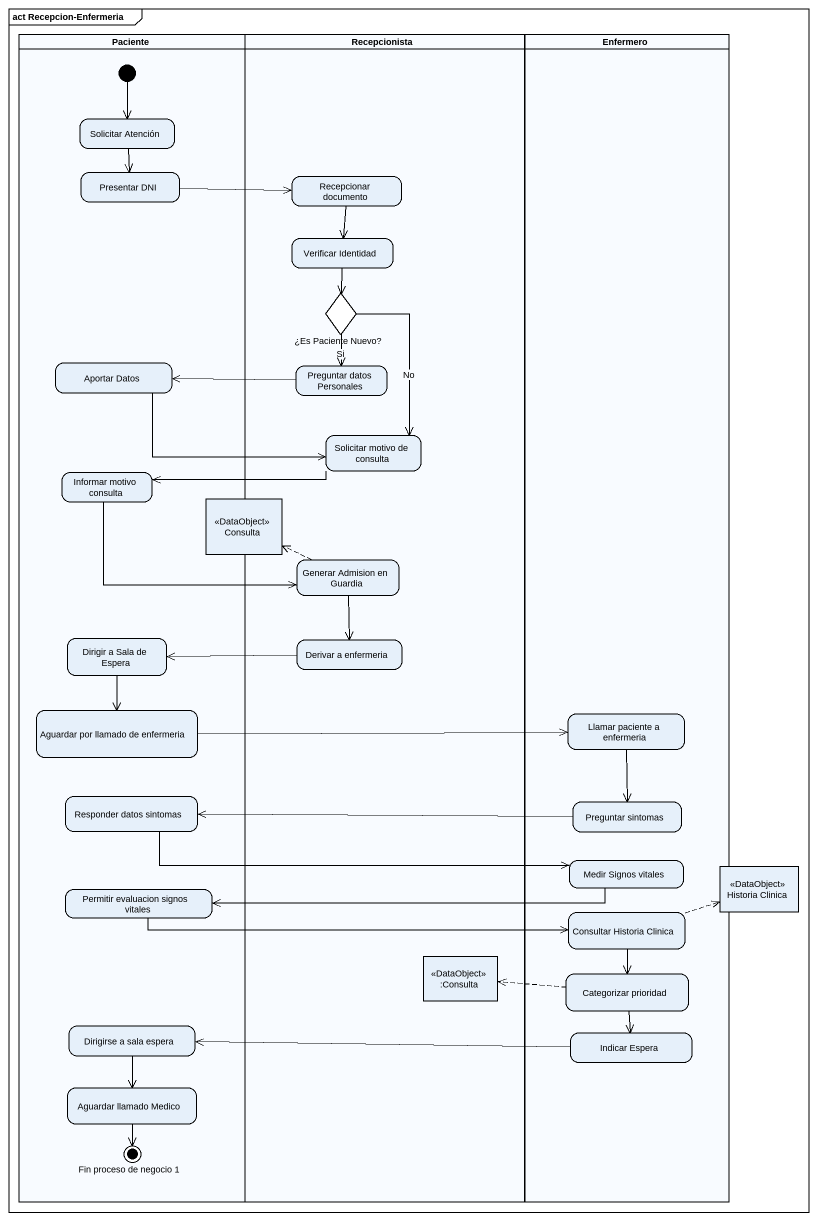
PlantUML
@startuml
mainframe act Recepcion-Enfermeria
hide empty description
state Paciente <<partition>> {
  state "Solicitar Atención" as Solicitar_Atención
  state "Presentar DNI" as Presentar_DNI
  state "Aportar Datos" as Aportar_Datos
  state "Informar motivo consulta" as Informar_motivo_consulta
  state "Dirigir a Sala de Espera" as Dirigir_a_Sala_de_Espera
  state "Aguardar por llamado de enfermeria" as Aguardar_por_llamado_de
  state "Responder datos sintomas" as Responder_datos_sintomas
  state "Permitir evaluacion signos vitales" as Permitir_evaluacion_signos
  state "Dirigirse a sala espera" as Dirigirse_a_sala_espera
  state "Aguardar llamado Medico" as Aguardar_llamado_Medico
  state "Fin proceso de negocio 1" as Fin_proceso_de_negocio_1 <<end>>
  [*] --> Solicitar_Atención
}
state Recepcionista <<partition>> {
  state "Recepcionar documento" as Recepcionar_documento
  state "Verificar Identidad" as Verificar_Identidad
  state "¿Es Paciente Nuevo?" as Es_Paciente_Nuevo <<choice>> #40E0D0
  state "Preguntar datos Personales" as Preguntar_datos_Personales
  state "Solicitar motivo de consulta" as Solicitar_motivo_de_consulta
  state "Generar Admision en Guardia" as Generar_Admision_en_Guardia
  state "Derivar a enfermeria" as Derivar_a_enfermeria
  state ":Consulta" as Consulta_2 <<DataObject>>
}
state Enfermero <<partition>> {
  state "Llamar paciente a enfermeria" as Llamar_paciente_a_enfermeria
  state "Preguntar sintomas" as Preguntar_sintomas
  state "Medir Signos vitales" as Medir_Signos_vitales
  state "Consultar Historia Clinica" as Consultar_Historia_Clinica
  state "Categorizar prioridad" as Categorizar_prioridad
  state "Indicar Espera" as Indicar_Espera
}
state Consulta <<DataObject>>
state "Historia Clinica" as Historia_Clinica <<DataObject>>
Solicitar_Atención --> Presentar_DNI
Presentar_DNI -right-> Recepcionar_documento
Recepcionar_documento --> Verificar_Identidad
Verificar_Identidad --> Es_Paciente_Nuevo
Es_Paciente_Nuevo --> Preguntar_datos_Personales : Si
Es_Paciente_Nuevo --> Solicitar_motivo_de_consulta : No
Aportar_Datos -right-> Solicitar_motivo_de_consulta
Preguntar_datos_Personales -left-> Aportar_Datos
Solicitar_motivo_de_consulta -left-> Informar_motivo_consulta
Informar_motivo_consulta -right-> Generar_Admision_en_Guardia
Generar_Admision_en_Guardia -left[dashed]-> Consulta
Generar_Admision_en_Guardia --> Derivar_a_enfermeria
Dirigir_a_Sala_de_Espera --> Aguardar_por_llamado_de
Derivar_a_enfermeria -left-> Dirigir_a_Sala_de_Espera
Aguardar_por_llamado_de -right-> Llamar_paciente_a_enfermeria
Llamar_paciente_a_enfermeria --> Preguntar_sintomas
Responder_datos_sintomas -right-> Medir_Signos_vitales
Preguntar_sintomas -left-> Responder_datos_sintomas
Permitir_evaluacion_signos -right-> Consultar_Historia_Clinica
Medir_Signos_vitales -left-> Permitir_evaluacion_signos
Consultar_Historia_Clinica -right[dashed]-> Historia_Clinica
Consultar_Historia_Clinica --> Categorizar_prioridad
Categorizar_prioridad -left[dashed]-> Consulta_2
Categorizar_prioridad --> Indicar_Espera
Dirigirse_a_sala_espera --> Aguardar_llamado_Medico
Indicar_Espera -left-> Dirigirse_a_sala_espera
Aguardar_llamado_Medico --> Fin_proceso_de_negocio_1
@enduml
